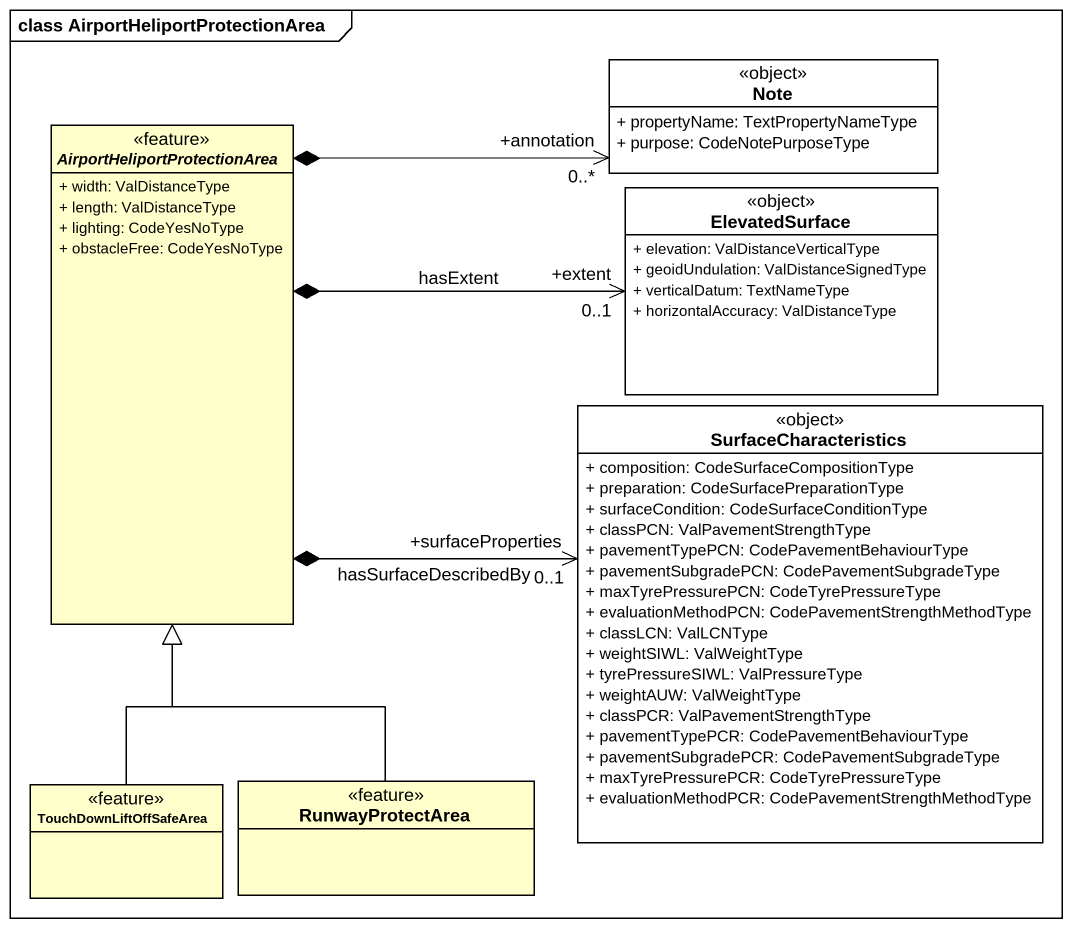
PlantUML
@startuml
mainframe class AirportHeliportProtectionArea
hide circle
hide empty members
skinparam classAttributeIconSize 0
abstract class "AirportHeliportProtectionArea" as AirportHeliportProtectionAre <<feature>> {
  + width: ValDistanceType
  + length: ValDistanceType
  + lighting: CodeYesNoType
  + obstacleFree: CodeYesNoType
}
class "Note" as Note_ <<object>> #FFFFFF {
  + propertyName: TextPropertyNameType
  + purpose: CodeNotePurposeType
}
class ElevatedSurface <<object>> #FFFFFF {
  + elevation: ValDistanceVerticalType
  + geoidUndulation: ValDistanceSignedType
  + verticalDatum: TextNameType
  + horizontalAccuracy: ValDistanceType
}
class SurfaceCharacteristics <<object>> #FFFFFF {
  + composition: CodeSurfaceCompositionType
  + preparation: CodeSurfacePreparationType
  + surfaceCondition: CodeSurfaceConditionType
  + classPCN: ValPavementStrengthType
  + pavementTypePCN: CodePavementBehaviourType
  + pavementSubgradePCN: CodePavementSubgradeType
  + maxTyrePressurePCN: CodeTyrePressureType
  + evaluationMethodPCN: CodePavementStrengthMethodType
  + classLCN: ValLCNType
  + weightSIWL: ValWeightType
  + tyrePressureSIWL: ValPressureType
  + weightAUW: ValWeightType
  + classPCR: ValPavementStrengthType
  + pavementTypePCR: CodePavementBehaviourType
  + pavementSubgradePCR: CodePavementSubgradeType
  + maxTyrePressurePCR: CodeTyrePressureType
  + evaluationMethodPCR: CodePavementStrengthMethodType
}
class TouchDownLiftOffSafeArea <<feature>>
class RunwayProtectArea <<feature>>
AirportHeliportProtectionAre *-right-> "+annotation\n0..*" Note_
AirportHeliportProtectionAre *-right-> "+extent\n0..1" ElevatedSurface : hasExtent
AirportHeliportProtectionAre *-right-> "+surfaceProperties\n0..1" SurfaceCharacteristics : hasSurfaceDescribedBy
TouchDownLiftOffSafeArea -up-|> AirportHeliportProtectionAre
RunwayProtectArea -up-|> AirportHeliportProtectionAre
@enduml
